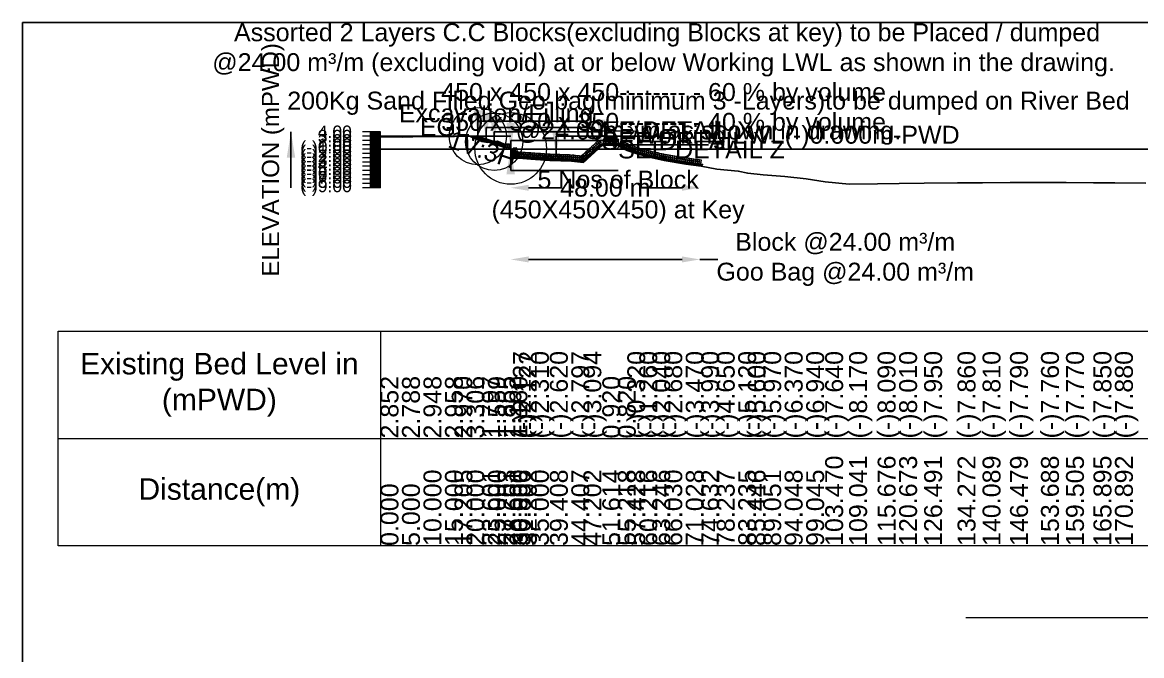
# Model space of a CAD drawing. Header units: inches. Extents: x 89000 to 845000, y -7071 to 18.
# Drawn here: x 145000 to 148125, y -1767 to 1 of the extents above; entities that cross this region are included whole.
import ezdxf

# ---------------------------------------------------------------- set-up
doc = ezdxf.new("R2010")
doc.units = ezdxf.units.IN
doc.header["$LTSCALE"] = 7
doc.header["$MEASUREMENT"] = 0
for name, color, linetype, lineweight in [('Cross section Data Border', 7, 'Continuous', 9), ('Cross Section Labels', 7, 'Continuous', 9), ('Existing_Bed_Level for Xsection', 7, 'Continuous', 25), ('Long Section Labels', 7, 'Continuous', 9)]:
    doc.layers.add(name, color=color, linetype=linetype, lineweight=lineweight)
doc.styles.get("Standard").update_dxf_attribs({"font": 'arial.ttf'})
doc.dimstyles.new('Appron Lebeling Style', dxfattribs={"dimtxt": 50, "dimasz": 50, "dimexe": 0.18, "dimexo": 0.0625, "dimgap": 0.09, "dimtad": 0, "dimtih": 1, "dimtoh": 1, "dimdec": 4, "dimzin": 0, "dimdsep": 46, "dimtxsty": 'Standard', "dimcen": 0.09, "dimse1": 1, "dimse2": 1, "dimadec": 0, "dimazin": 0, "dimtfac": 1, "dimtdec": 4, "dimtofl": 0, "dimtmove": 0, "dimatfit": 3, "dimfxl": 1, "dimtolj": 1, "dimtzin": 0, "dimarcsym": 0})
doc.dimstyles.get("Standard").update_dxf_attribs({"dimtxt": 0.18, "dimasz": 0.18, "dimexe": 0.18, "dimexo": 0.0625, "dimgap": 0.09, "dimtad": 0, "dimtih": 1, "dimtoh": 1, "dimdec": 4, "dimzin": 0, "dimdsep": 46, "dimtxsty": 'Standard', "dimcen": 0.09, "dimadec": 0, "dimazin": 0, "dimtfac": 1, "dimtdec": 4, "dimtofl": 0, "dimtmove": 0, "dimatfit": 3, "dimfxl": 1, "dimtolj": 1, "dimtzin": 0, "dimarcsym": 0})

# ---------------------------------------------------------------- blocks, each defined once
blk = doc.blocks.new('*D1')
at = {"layer": 'Cross Section Labels', "color": 0, "lineweight": -2, "transparency": 16777216}
for p, q in [((146413.4, -461.3), (146504.1, -461.3)), ((146841.9, -461.3), (146751.3, -461.3))]:
    blk.add_line(p, q, dxfattribs=at)
at = {"layer": 'Cross Section Labels', "color": 0, "transparency": 16777216}
for points in [[(146413.4, -452.9), (146413.4, -469.6), (146363.4, -461.3)], [(146841.9, -452.9), (146841.9, -469.6), (146891.9, -461.3)]]:
    blk.add_solid(points, dxfattribs=at)
at = {"layer": 'Defpoints', "color": 0, "transparency": 16777216}
for p in [(146363.4, -353.3), (146891.9, -400.6), (146891.9, -461.3)]:
    blk.add_point(p, dxfattribs=at)
at = {"layer": 'Cross Section Labels', "color": 0, "transparency": 16777216, "insert": (146627.7, -461.3), "char_height": 50, "attachment_point": 5}
blk.add_mtext('\\A1;48.00 m', dxfattribs=at)
blk = doc.blocks.new('*D2')
at = {"layer": 'Cross Section Labels', "color": 0, "lineweight": -2, "transparency": 16777216}
for p, q in [((146413.4, -661.3), (146841.9, -661.3)), ((146891.9, -661.3), (146941.9, -661.3))]:
    blk.add_line(p, q, dxfattribs=at)
at = {"layer": 'Cross Section Labels', "color": 0, "transparency": 16777216}
for points in [[(146413.4, -652.9), (146413.4, -669.6), (146363.4, -661.3)], [(146841.9, -652.9), (146841.9, -669.6), (146891.9, -661.3)]]:
    blk.add_solid(points, dxfattribs=at)
at = {"layer": 'Defpoints', "color": 0, "transparency": 16777216}
for p in [(146363.4, -353.3), (146891.9, -400.6), (146891.9, -661.3)]:
    blk.add_point(p, dxfattribs=at)
at = {"layer": 'Cross Section Labels', "color": 0, "transparency": 16777216, "insert": (147297.5, -661.3), "char_height": 50, "attachment_point": 5}
blk.add_mtext('\\A1;Block @24.00 m³/m ^JGoo Bag @24.00 m³/m ', dxfattribs=at)

msp = doc.modelspace()

# ---------------------------------------------------------------- linework, layer by layer
msp.add_lwpolyline([(145000, 0), (155000, 0), (155000, -7071), (145000, -7071)], close=True)
at = {"layer": 'Cross section Data Border'}
msp.add_lwpolyline([(145100, -861.28), (153689.46638, -861.28), (153689.46638, -1461.28), (145100, -1461.28)], close=True, dxfattribs=at)
for points in [[(146000, -861.28), (146000, -1461.28)], [(145100, -1161.28), (153689.46638, -1161.28)]]:
    msp.add_lwpolyline(points, dxfattribs=at)
at = {"layer": 'Cross Section Labels'}
msp.add_lwpolyline([(146659.01264, -353.28), (146709.01264, -303.28), (146609.01264, -303.28)], close=True, dxfattribs=at)
msp.add_lwpolyline([(147634.73319, -1661.28), (149794.73319, -1661.28), (151954.73319, -1661.28)], dxfattribs=at)
for centre, radius in [((146271.61264, -317.28), 80), ((146317.51264, -332.58), 80), ((146363.41264, -351.48), 100)]:
    msp.add_circle(centre, radius, dxfattribs=at)
at = {"layer": 'Existing_Bed_Level for Xsection'}
for points in [[(146000, -319.056), (146060, -319.824), (146120, -317.904), (146180, -317.784), (146206.45581, -317.64), (146240, -313.608), (146283.21017, -331.716), (146300, -334.572), (146326.43529, -331.02), (146343.20839, -338.856), (146360, -339.36), (146369.67012, -378.804), (146386.42981, -378.744), (146420, -381), (146472.89745, -384.72), (146532.88648, -386.844), (146566.42034, -390.408), (146619.36742, -342.24), (146662.61301, -343.44), (146689.13859, -357.12), (146722.59532, -368.4), (146758.94664, -377.76), (146792.36355, -385.44), (146852.33796, -394.92), (146895.58919, -401.16), (146938.84184, -409.08), (146998.8153, -414.72), (147025.35067, -420.48), (147068.60657, -424.92), (147128.57432, -429.72), (147188.54533, -436.56), (147241.63763, -444.96), (147308.49532, -451.32), (147388.11527, -450.36), (147448.07735, -449.4), (147517.89328, -448.68), (147611.26534, -447.6), (147681.07109, -447), (147757.74401, -446.76), (147844.25595, -446.4), (147914.06583, -446.52), (147990.73454, -447.48), (148050.70134, -447.84), (148137.21314, -448.32)], [(146363.41264, -317.28), (146000, -317.28)], [(146349.91264, -343.38), (146272.16686, -317.46474), (146271.61264, -317.28), (146271.02844, -317.28), (146260.22844, -317.28)], [(146260.22844, -320.88), (146271.02844, -320.88), (146349.91264, -347.17473)], [(146260.22844, -322.08), (146270.83371, -322.08), (146348.23371, -347.88)], [(146260.22844, -323.28), (146270.63897, -323.28), (146347.21264, -348.80456)], [(146000, -353.28), (153589.46638, -353.28)]]:
    msp.add_lwpolyline(points, dxfattribs=at)
at = {"layer": 'Long Section Labels'}
for points in [[(146000, -305.28), (145950, -305.28)], [(146000, -308.28), (145970, -308.28)], [(146000, -311.28), (145970, -311.28)], [(146000, -461.28), (146000, -449.28), (146000, -437.28), (146000, -425.28), (146000, -413.28), (146000, -401.28), (146000, -389.28), (146000, -377.28), (146000, -365.28), (146000, -353.28), (146000, -341.28), (146000, -329.28), (146000, -317.28), (146000, -305.28)], [(146000, -317.28), (145950, -317.28)], [(146000, -329.28), (145950, -329.28)], [(146000, -341.28), (145950, -341.28)], [(146000, -314.28), (145970, -314.28)], [(146000, -320.28), (145970, -320.28)], [(146000, -323.28), (145970, -323.28)], [(146000, -326.28), (145970, -326.28)], [(146000, -332.28), (145970, -332.28)], [(146000, -335.28), (145970, -335.28)], [(146000, -338.28), (145970, -338.28)], [(146000, -353.28), (145950, -353.28)], [(146000, -365.28), (145950, -365.28)], [(146000, -344.28), (145970, -344.28)], [(146000, -347.28), (145970, -347.28)], [(146000, -350.28), (145970, -350.28)], [(146000, -356.28), (145970, -356.28)], [(146000, -359.28), (145970, -359.28)], [(146000, -362.28), (145970, -362.28)], [(146000, -368.28), (145970, -368.28)], [(146000, -371.28), (145970, -371.28)], [(146000, -374.28), (145970, -374.28)], [(146000, -377.28), (145950, -377.28)], [(146000, -389.28), (145950, -389.28)], [(146000, -401.28), (145950, -401.28)], [(146000, -380.28), (145970, -380.28)], [(146000, -383.28), (145970, -383.28)], [(146000, -386.28), (145970, -386.28)], [(146000, -392.28), (145970, -392.28)], [(146000, -395.28), (145970, -395.28)], [(146000, -398.28), (145970, -398.28)], [(146000, -404.28), (145970, -404.28)], [(146000, -413.28), (145950, -413.28)], [(146000, -425.28), (145950, -425.28)], [(146000, -437.28), (145950, -437.28)], [(146000, -407.28), (145970, -407.28)], [(146000, -410.28), (145970, -410.28)], [(146000, -416.28), (145970, -416.28)], [(146000, -419.28), (145970, -419.28)], [(146000, -422.28), (145970, -422.28)], [(146000, -428.28), (145970, -428.28)], [(146000, -431.28), (145970, -431.28)], [(146000, -434.28), (145970, -434.28)], [(146000, -449.28), (145950, -449.28)], [(146000, -461.28), (145950, -461.28)], [(146000, -440.28), (145970, -440.28)], [(146000, -443.28), (145970, -443.28)], [(146000, -446.28), (145970, -446.28)], [(146000, -452.28), (145970, -452.28)], [(146000, -455.28), (145970, -455.28)], [(146000, -458.28), (145970, -458.28)]]:
    msp.add_lwpolyline(points, dxfattribs=at)
for points in [[(146260.22844, -317.28), (146256.62844, -317.28), (146256.62844, -322.68), (146260.22844, -322.68)], [(146260.22844, -322.68), (146256.62844, -322.68), (146256.62844, -328.08), (146260.22844, -328.08)], [(146265.62844, -317.28), (146260.22844, -317.28), (146260.22844, -320.88), (146265.62844, -320.88)], [(146271.02844, -317.28), (146265.62844, -317.28), (146265.62844, -320.88), (146271.02844, -320.88)], [(146277.28975, -319.17237), (146272.16686, -317.46474), (146271.02844, -320.88), (146276.15133, -322.58763)], [(146282.41264, -320.88), (146277.28975, -319.17237), (146276.15133, -322.58763), (146281.27422, -324.29526)], [(146287.53553, -322.58763), (146282.41264, -320.88), (146281.27422, -324.29526), (146286.39711, -326.00289)], [(146292.65842, -324.29526), (146287.53553, -322.58763), (146286.39711, -326.00289), (146291.52, -327.71052)], [(146297.78131, -326.00289), (146292.65842, -324.29526), (146291.52, -327.71052), (146296.64289, -329.41815)], [(146302.9042, -327.71052), (146297.78131, -326.00289), (146296.64289, -329.41815), (146301.76578, -331.12578)], [(146308.02709, -329.41815), (146302.9042, -327.71052), (146301.76578, -331.12578), (146306.88867, -332.83341)], [(146313.14998, -331.12578), (146308.02709, -329.41815), (146306.88867, -332.83341), (146312.01156, -334.54104)], [(146318.27287, -332.83341), (146313.14998, -331.12578), (146312.01156, -334.54104), (146317.13445, -336.24867)], [(146323.39576, -334.54104), (146318.27287, -332.83341), (146317.13445, -336.24867), (146322.25734, -337.9563)], [(146328.51865, -336.24867), (146323.39576, -334.54104), (146322.25734, -337.9563), (146327.38023, -339.66393)], [(146333.64154, -337.9563), (146328.51865, -336.24867), (146327.38023, -339.66393), (146332.50312, -341.37156)], [(146338.76443, -339.66393), (146333.64154, -337.9563), (146332.50312, -341.37156), (146337.62601, -343.07919)], [(146343.88732, -341.37156), (146338.76443, -339.66393), (146337.62601, -343.07919), (146342.7489, -344.78682)], [(146349.01021, -343.07919), (146343.88732, -341.37156), (146342.7489, -344.78682), (146347.87179, -346.49445)], [(146355.31264, -342.48), (146349.91264, -342.48), (146349.91264, -347.88), (146355.31264, -347.88)], [(146360.71264, -342.48), (146355.31264, -342.48), (146355.31264, -347.88), (146360.71264, -347.88)], [(146593.45217, -342.94201), (146589.45778, -346.57586), (146593.09163, -350.57025), (146597.08602, -346.9364)], [(146597.44656, -339.30816), (146593.45217, -342.94201), (146597.08602, -346.9364), (146601.08041, -343.30255)], [(146601.08041, -343.30255), (146597.08602, -346.9364), (146600.71987, -350.93079), (146604.71425, -347.29694)], [(146601.44094, -335.67432), (146597.44656, -339.30816), (146601.08041, -343.30255), (146605.07479, -339.6687)], [(146605.07479, -339.6687), (146601.08041, -343.30255), (146604.71425, -347.29694), (146608.70864, -343.66309)], [(146605.43533, -332.04047), (146601.44094, -335.67432), (146605.07479, -339.6687), (146609.06918, -336.03485)], [(146609.06918, -336.03485), (146605.07479, -339.6687), (146608.70864, -343.66309), (146612.70303, -340.02924)], [(146609.42972, -328.40662), (146605.43533, -332.04047), (146609.06918, -336.03485), (146613.06357, -332.40101)], [(146613.06357, -332.40101), (146609.06918, -336.03485), (146612.70303, -340.02924), (146616.69742, -336.39539)], [(146627.04217, -330.92853), (146621.64424, -330.77874), (146621.49446, -336.17667), (146626.89238, -336.32645)], [(146627.19195, -325.53061), (146621.79403, -325.38082), (146621.64424, -330.77874), (146627.04217, -330.92853)], [(146632.44009, -331.07831), (146627.04217, -330.92853), (146626.89238, -336.32645), (146632.2903, -336.47623)], [(146632.58987, -325.68039), (146627.19195, -325.53061), (146627.04217, -330.92853), (146632.44009, -331.07831)], [(146637.83801, -331.2281), (146632.44009, -331.07831), (146632.2903, -336.47623), (146637.68823, -336.62602)], [(146637.98779, -325.83017), (146632.58987, -325.68039), (146632.44009, -331.07831), (146637.83801, -331.2281)], [(146643.23593, -331.37788), (146637.83801, -331.2281), (146637.68823, -336.62602), (146643.08615, -336.7758)], [(146643.38572, -325.97996), (146637.98779, -325.83017), (146637.83801, -331.2281), (146643.23593, -331.37788)], [(146648.63385, -331.52767), (146643.23593, -331.37788), (146643.08615, -336.7758), (146648.48407, -336.92559)], [(146648.78364, -326.12974), (146643.38572, -325.97996), (146643.23593, -331.37788), (146648.63385, -331.52767)], [(146654.03178, -331.67745), (146648.63385, -331.52767), (146648.48407, -336.92559), (146653.88199, -337.07537)], [(146654.18156, -326.27953), (146648.78364, -326.12974), (146648.63385, -331.52767), (146654.03178, -331.67745)], [(146659.4297, -331.82723), (146654.03178, -331.67745), (146653.88199, -337.07537), (146659.27991, -337.22516)], [(146659.57948, -326.42931), (146654.18156, -326.27953), (146654.03178, -331.67745), (146659.4297, -331.82723)], [(146664.82762, -331.97702), (146659.4297, -331.82723), (146659.27991, -337.22516), (146664.67784, -337.37494)], [(146664.97741, -326.5791), (146659.57948, -326.42931), (146659.4297, -331.82723), (146664.82762, -331.97702)], [(146674.3776, -336.54554), (146669.57826, -334.07038), (146667.10311, -338.86972), (146671.90244, -341.34487)], [(146676.85275, -331.7462), (146672.05341, -329.27105), (146669.57826, -334.07038), (146674.3776, -336.54554)], [(146679.17693, -339.02069), (146674.3776, -336.54554), (146671.90244, -341.34487), (146676.70178, -343.82002)], [(146681.65208, -334.22136), (146676.85275, -331.7462), (146674.3776, -336.54554), (146679.17693, -339.02069)], [(146683.97627, -341.49584), (146679.17693, -339.02069), (146676.70178, -343.82002), (146681.50111, -346.29518)], [(146686.45142, -336.69651), (146681.65208, -334.22136), (146679.17693, -339.02069), (146683.97627, -341.49584)], [(146688.7756, -343.971), (146683.97627, -341.49584), (146681.50111, -346.29518), (146686.30045, -348.77033)], [(146691.25075, -339.17166), (146686.45142, -336.69651), (146683.97627, -341.49584), (146688.7756, -343.971)], [(146696.05009, -341.64682), (146691.25075, -339.17166), (146688.7756, -343.971), (146693.57493, -346.44615)], [(146698.76139, -342.50856), (146693.64439, -340.78335), (146691.91918, -345.90035), (146697.03618, -347.62556)], [(146703.87838, -344.23377), (146698.76139, -342.50856), (146697.03618, -347.62556), (146702.15318, -349.35076)], [(146352.61264, -347.88), (146347.21264, -347.88), (146347.21264, -353.28), (146352.61264, -353.28)], [(146358.01264, -347.88), (146352.61264, -347.88), (146352.61264, -353.28), (146358.01264, -353.28)], [(146363.41264, -347.88), (146358.01264, -347.88), (146358.01264, -353.28), (146363.41264, -353.28)], [(146376.43931, -353.88614), (146372.70577, -349.98476), (146368.8044, -353.7183), (146372.53794, -357.61967)], [(146374.03594, -366.28061), (146369.36747, -368.99454), (146372.0814, -373.66301), (146376.74987, -370.94908)], [(146377.7251, -359.13082), (146373.99157, -355.22945), (146370.09019, -358.96299), (146373.82373, -362.86436)], [(146375.72966, -361.8622), (146370.32969, -361.88153), (146370.34902, -367.2815), (146375.74899, -367.26216)], [(146379.01089, -364.37551), (146375.27736, -360.47414), (146371.37599, -364.20767), (146375.10952, -368.10904)], [(146380.29669, -369.6202), (146376.56315, -365.71882), (146372.66178, -369.45236), (146376.39531, -373.35373)], [(146381.58248, -374.86488), (146377.84894, -370.96351), (146373.94757, -374.69705), (146377.6811, -378.59842)], [(146381.13178, -354.49587), (146379.84599, -349.25119), (146374.6013, -350.53698), (146375.8871, -355.78166)], [(146379.43591, -366.26128), (146374.76744, -368.97521), (146377.48137, -373.64368), (146382.14984, -370.92975)], [(146381.12962, -361.84287), (146375.72966, -361.8622), (146375.74899, -367.26216), (146381.14895, -367.24283)], [(146382.41757, -359.74056), (146381.13178, -354.49587), (146375.8871, -355.78166), (146377.17289, -361.02635)], [(146383.70337, -364.98525), (146382.41757, -359.74056), (146377.17289, -361.02635), (146378.45868, -366.27104)], [(146384.98916, -370.22993), (146383.70337, -364.98525), (146378.45868, -366.27104), (146379.74447, -371.51572)], [(146386.27495, -375.47462), (146384.98916, -370.22993), (146379.74447, -371.51572), (146381.03026, -376.76041)], [(146384.83587, -366.24195), (146380.1674, -368.95588), (146382.88133, -373.62435), (146387.5498, -370.91042)], [(146386.52959, -361.82353), (146381.12962, -361.84287), (146381.14895, -367.24283), (146386.54892, -367.2235)], [(146391.11063, -366.52267), (146386.26215, -368.90013), (146388.63961, -373.7486), (146393.48808, -371.37115)], [(146393.11216, -362.23491), (146387.72431, -361.87283), (146387.36223, -367.26068), (146392.75008, -367.62275)], [(146396.49848, -366.88475), (146391.65, -369.2622), (146394.02745, -374.11068), (146398.87593, -371.73323)], [(146398.5, -362.59698), (146393.11216, -362.23491), (146392.75008, -367.62275), (146398.13793, -367.98483)], [(146401.88632, -367.24683), (146397.03785, -369.62428), (146399.4153, -374.47276), (146404.26378, -372.0953)], [(146403.88785, -362.95906), (146398.5, -362.59698), (146398.13793, -367.98483), (146403.52577, -368.34691)], [(146407.27417, -367.6089), (146402.4257, -369.98636), (146404.80315, -374.83483), (146409.65162, -372.45738)], [(146409.2757, -363.32114), (146403.88785, -362.95906), (146403.52577, -368.34691), (146408.91362, -368.70898)], [(146412.66202, -367.97098), (146407.81354, -370.34843), (146410.191, -375.19691), (146415.03947, -372.81946)], [(146414.66355, -363.68321), (146409.2757, -363.32114), (146408.91362, -368.70898), (146414.30147, -369.07106)], [(146418.04987, -368.33306), (146413.20139, -370.71051), (146415.57884, -375.55899), (146420.42732, -373.18153)], [(146420.05139, -364.04529), (146414.66355, -363.68321), (146414.30147, -369.07106), (146419.68932, -369.43314)], [(146423.47593, -368.70588), (146418.62009, -371.06825), (146420.98247, -375.92409), (146425.83831, -373.56172)], [(146425.49078, -364.42435), (146420.10408, -364.04553), (146419.72526, -369.43223), (146425.11196, -369.81105)], [(146428.86263, -369.0847), (146424.00679, -371.44707), (146426.36917, -376.30291), (146431.22501, -373.94054)], [(146430.87747, -364.80317), (146425.49078, -364.42435), (146425.11196, -369.81105), (146430.49866, -370.18986)], [(146434.24933, -369.46351), (146429.39349, -371.82589), (146431.75586, -376.68173), (146436.6117, -374.31935)], [(146436.26417, -365.18199), (146430.87747, -364.80317), (146430.49866, -370.18986), (146435.88535, -370.56868)], [(146439.63602, -369.84233), (146434.78018, -372.20471), (146437.14256, -377.06055), (146441.9984, -374.69817)], [(146441.65087, -365.5608), (146436.26417, -365.18199), (146435.88535, -370.56868), (146441.27205, -370.9475)], [(146445.02272, -370.22115), (146440.16688, -372.58352), (146442.52925, -377.43936), (146447.38509, -375.07699)], [(146447.03756, -365.93962), (146441.65087, -365.5608), (146441.27205, -370.9475), (146446.65874, -371.32632)], [(146450.40942, -370.59997), (146445.55358, -372.96234), (146447.91595, -377.81818), (146452.77179, -375.45581)], [(146452.42426, -366.31844), (146447.03756, -365.93962), (146446.65874, -371.32632), (146452.04544, -371.70514)], [(146455.79611, -370.97879), (146450.94027, -373.34116), (146453.30265, -378.197), (146458.15849, -375.83463)], [(146457.81096, -366.69726), (146452.42426, -366.31844), (146452.04544, -371.70514), (146457.43214, -372.08395)], [(146461.18281, -371.3576), (146456.32697, -373.71998), (146458.68934, -378.57582), (146463.54518, -376.21344)], [(146463.19765, -367.07608), (146457.81096, -366.69726), (146457.43214, -372.08395), (146462.81883, -372.46277)], [(146466.56951, -371.73642), (146461.71366, -374.0988), (146464.07604, -378.95464), (146468.93188, -376.59226)], [(146468.58435, -367.45489), (146463.19765, -367.07608), (146462.81883, -372.46277), (146468.20553, -372.84159)], [(146471.9562, -372.11524), (146467.10036, -374.47761), (146469.46274, -379.33346), (146474.31858, -376.97108)], [(146473.97104, -367.83371), (146468.58435, -367.45489), (146468.20553, -372.84159), (146473.59223, -373.22041)], [(146476.91461, -372.34672), (146472.14395, -374.8767), (146474.67393, -379.64736), (146479.44459, -377.11738)], [(146478.77919, -367.99765), (146473.38257, -367.80657), (146473.1915, -373.20319), (146478.58812, -373.39427)], [(146482.31123, -372.5378), (146477.54057, -375.06777), (146480.07055, -379.83843), (146484.84121, -377.30846)], [(146484.17581, -368.18872), (146478.77919, -367.99765), (146478.58812, -373.39427), (146483.98474, -373.58534)], [(146487.70785, -372.72887), (146482.93719, -375.25885), (146485.46717, -380.02951), (146490.23783, -377.49953)], [(146489.57243, -368.3798), (146484.17581, -368.18872), (146483.98474, -373.58534), (146489.38135, -373.77642)], [(146493.10447, -372.91995), (146488.33381, -375.44992), (146490.86378, -380.22058), (146495.63445, -377.69061)], [(146494.96905, -368.57088), (146489.57243, -368.3798), (146489.38135, -373.77642), (146494.77797, -373.96749)], [(146498.50109, -373.11102), (146493.73042, -375.641), (146496.2604, -380.41166), (146501.03106, -377.88168)], [(146500.36567, -368.76195), (146494.96905, -368.57088), (146494.77797, -373.96749), (146500.17459, -374.15857)], [(146503.89771, -373.3021), (146499.12704, -375.83207), (146501.65702, -380.60274), (146506.42768, -378.07276)], [(146505.76228, -368.95303), (146500.36567, -368.76195), (146500.17459, -374.15857), (146505.57121, -374.34964)], [(146509.29432, -373.49317), (146504.52366, -376.02315), (146507.05364, -380.79381), (146511.8243, -378.26383)], [(146511.1589, -369.1441), (146505.76228, -368.95303), (146505.57121, -374.34964), (146510.96783, -374.54072)], [(146514.69094, -373.68425), (146509.92028, -376.21422), (146512.45026, -380.98489), (146517.22092, -378.45491)], [(146516.55552, -369.33518), (146511.1589, -369.1441), (146510.96783, -374.54072), (146516.36445, -374.73179)], [(146521.76106, -374.92287), (146516.36445, -374.73179), (146516.17337, -380.12841), (146521.56999, -380.31949)], [(146521.95214, -369.52625), (146516.55552, -369.33518), (146516.36445, -374.73179), (146521.76106, -374.92287)], [(146527.15768, -375.11394), (146521.76106, -374.92287), (146521.56999, -380.31949), (146526.96661, -380.51056)], [(146527.34876, -369.71733), (146521.95214, -369.52625), (146521.76106, -374.92287), (146527.15768, -375.11394)], [(146532.74538, -369.9084), (146527.34876, -369.71733), (146527.15768, -375.11394), (146532.5543, -375.30502)], [(146539.30831, -370.51122), (146533.93855, -369.94052), (146533.36785, -375.31028), (146538.73761, -375.88098)], [(146544.67807, -371.08193), (146539.30831, -370.51122), (146538.73761, -375.88098), (146544.10737, -376.45168)], [(146550.04783, -371.65263), (146544.67807, -371.08193), (146544.10737, -376.45168), (146549.47713, -377.02238)], [(146555.41759, -372.22333), (146550.04783, -371.65263), (146549.47713, -377.02238), (146554.84688, -377.59309)], [(146560.78734, -372.79403), (146555.41759, -372.22333), (146554.84688, -377.59309), (146560.21664, -378.16379)], [(146561.49706, -372.01281), (146557.50267, -375.64666), (146561.13652, -379.64105), (146565.13091, -376.0072)], [(146566.1571, -373.36473), (146560.78734, -372.79403), (146560.21664, -378.16379), (146565.5864, -378.73449)], [(146565.49145, -368.37896), (146561.49706, -372.01281), (146565.13091, -376.0072), (146569.1253, -372.37335)], [(146569.1253, -372.37335), (146565.13091, -376.0072), (146568.76476, -380.00158), (146572.75915, -376.36774)], [(146569.48584, -364.74511), (146565.49145, -368.37896), (146569.1253, -372.37335), (146573.11969, -368.7395)], [(146573.11969, -368.7395), (146569.1253, -372.37335), (146572.75915, -376.36774), (146576.75353, -372.73389)], [(146573.48022, -361.11126), (146569.48584, -364.74511), (146573.11969, -368.7395), (146577.11407, -365.10565)], [(146577.11407, -365.10565), (146573.11969, -368.7395), (146576.75353, -372.73389), (146580.74792, -369.10004)], [(146577.47461, -357.47741), (146573.48022, -361.11126), (146577.11407, -365.10565), (146581.10846, -361.4718)], [(146581.10846, -361.4718), (146577.11407, -365.10565), (146580.74792, -369.10004), (146584.74231, -365.46619)], [(146581.469, -353.84356), (146577.47461, -357.47741), (146581.10846, -361.4718), (146585.10285, -357.83795)], [(146585.10285, -357.83795), (146581.10846, -361.4718), (146584.74231, -365.46619), (146588.7367, -361.83234)], [(146585.46339, -350.20971), (146581.469, -353.84356), (146585.10285, -357.83795), (146589.09724, -354.2041)], [(146589.09724, -354.2041), (146585.10285, -357.83795), (146588.7367, -361.83234), (146592.73109, -358.19849)], [(146589.45778, -346.57586), (146585.46339, -350.20971), (146589.09724, -354.2041), (146593.09163, -350.57025)], [(146593.09163, -350.57025), (146589.09724, -354.2041), (146592.73109, -358.19849), (146596.72548, -354.56464)], [(146597.08602, -346.9364), (146593.09163, -350.57025), (146596.72548, -354.56464), (146600.71987, -350.93079)], [(146693.57493, -346.44615), (146688.7756, -343.971), (146686.30045, -348.77033), (146691.09978, -351.24549)], [(146697.03618, -347.62556), (146691.91918, -345.90035), (146690.19398, -351.01735), (146695.31097, -352.74256)], [(146702.15318, -349.35076), (146697.03618, -347.62556), (146695.31097, -352.74256), (146700.42797, -354.46776)], [(146707.27018, -351.07597), (146702.15318, -349.35076), (146700.42797, -354.46776), (146705.54497, -356.19297)], [(146708.99538, -345.95897), (146703.87838, -344.23377), (146702.15318, -349.35076), (146707.27018, -351.07597)], [(146712.38717, -352.80117), (146707.27018, -351.07597), (146705.54497, -356.19297), (146710.66197, -357.91817)], [(146714.11238, -347.68418), (146708.99538, -345.95897), (146707.27018, -351.07597), (146712.38717, -352.80117)], [(146717.50417, -354.52638), (146712.38717, -352.80117), (146710.66197, -357.91817), (146715.77897, -359.64338)], [(146719.22938, -349.40938), (146714.11238, -347.68418), (146712.38717, -352.80117), (146717.50417, -354.52638)], [(146722.62117, -356.25159), (146717.50417, -354.52638), (146715.77897, -359.64338), (146720.89596, -361.36858)], [(146724.34637, -351.13459), (146719.22938, -349.40938), (146717.50417, -354.52638), (146722.62117, -356.25159)], [(146727.73817, -357.97679), (146722.62117, -356.25159), (146720.89596, -361.36858), (146726.01296, -363.09379)], [(146729.46337, -352.85979), (146724.34637, -351.13459), (146722.62117, -356.25159), (146727.73817, -357.97679)], [(146732.19184, -358.97522), (146726.96242, -357.62871), (146725.61591, -362.85814), (146730.84533, -364.20465)], [(146733.53835, -353.7458), (146728.30893, -352.39929), (146726.96242, -357.62871), (146732.19184, -358.97522)], [(146737.42127, -360.32173), (146732.19184, -358.97522), (146730.84533, -364.20465), (146736.07476, -365.55116)], [(146738.76778, -355.09231), (146733.53835, -353.7458), (146732.19184, -358.97522), (146737.42127, -360.32173)], [(146742.6507, -361.66825), (146737.42127, -360.32173), (146736.07476, -365.55116), (146741.30419, -366.89767)], [(146743.99721, -356.43882), (146738.76778, -355.09231), (146737.42127, -360.32173), (146742.6507, -361.66825)], [(146747.88012, -363.01476), (146742.6507, -361.66825), (146741.30419, -366.89767), (146746.53361, -368.24418)], [(146749.22664, -357.78533), (146743.99721, -356.43882), (146742.6507, -361.66825), (146747.88012, -363.01476)], [(146753.10955, -364.36127), (146747.88012, -363.01476), (146746.53361, -368.24418), (146751.76304, -369.59069)], [(146754.45606, -359.13184), (146749.22664, -357.78533), (146747.88012, -363.01476), (146753.10955, -364.36127)], [(146758.33898, -365.70778), (146753.10955, -364.36127), (146751.76304, -369.59069), (146756.99247, -370.9372)], [(146759.68549, -360.47835), (146754.45606, -359.13184), (146753.10955, -364.36127), (146758.33898, -365.70778)], [(146763.56841, -367.05429), (146758.33898, -365.70778), (146756.99247, -370.9372), (146762.2219, -372.28372)], [(146764.91492, -361.82486), (146759.68549, -360.47835), (146758.33898, -365.70778), (146763.56841, -367.05429)], [(146768.55012, -368.14678), (146763.28731, -366.93727), (146762.0778, -372.20007), (146767.3406, -373.40959)], [(146769.75963, -362.88398), (146764.49683, -361.67447), (146763.28731, -366.93727), (146768.55012, -368.14678)], [(146773.81292, -369.3563), (146768.55012, -368.14678), (146767.3406, -373.40959), (146772.6034, -374.6191)], [(146775.02243, -364.0935), (146769.75963, -362.88398), (146768.55012, -368.14678), (146773.81292, -369.3563)], [(146779.07572, -370.56582), (146773.81292, -369.3563), (146772.6034, -374.6191), (146777.8662, -375.82862)], [(146780.28523, -365.30302), (146775.02243, -364.0935), (146773.81292, -369.3563), (146779.07572, -370.56582)], [(146784.33852, -371.77533), (146779.07572, -370.56582), (146777.8662, -375.82862), (146783.129, -377.03813)], [(146785.54803, -366.51253), (146780.28523, -365.30302), (146779.07572, -370.56582), (146784.33852, -371.77533)], [(146789.60132, -372.98485), (146784.33852, -371.77533), (146783.129, -377.03813), (146788.3918, -378.24765)], [(146790.81083, -367.72205), (146785.54803, -366.51253), (146784.33852, -371.77533), (146789.60132, -372.98485)], [(146794.86412, -374.19437), (146789.60132, -372.98485), (146788.3918, -378.24765), (146793.6546, -379.45717)], [(146796.07363, -368.93157), (146790.81083, -367.72205), (146789.60132, -372.98485), (146794.86412, -374.19437)], [(146799.41513, -374.8916), (146794.08135, -374.0485), (146793.23825, -379.38228), (146798.57203, -380.22537)], [(146800.25822, -369.55782), (146794.92444, -368.71472), (146794.08135, -374.0485), (146799.41513, -374.8916)], [(146804.7489, -375.73469), (146799.41513, -374.8916), (146798.57203, -380.22537), (146803.90581, -381.06847)], [(146805.592, -370.40091), (146800.25822, -369.55782), (146799.41513, -374.8916), (146804.7489, -375.73469)], [(146810.92578, -371.24401), (146805.592, -370.40091), (146804.7489, -375.73469), (146810.08268, -376.57779)], [(146816.25956, -372.08711), (146810.92578, -371.24401), (146810.08268, -376.57779), (146815.41646, -377.42089)], [(146821.59333, -372.9302), (146816.25956, -372.08711), (146815.41646, -377.42089), (146820.75024, -378.26398)], [(146826.92711, -373.7733), (146821.59333, -372.9302), (146820.75024, -378.26398), (146826.08402, -379.10708)], [(146832.26089, -374.6164), (146826.92711, -373.7733), (146826.08402, -379.10708), (146831.41779, -379.95018)], [(146837.59467, -375.45949), (146832.26089, -374.6164), (146831.41779, -379.95018), (146836.75157, -380.79327)], [(146532.5543, -375.30502), (146527.15768, -375.11394), (146526.96661, -380.51056), (146532.36323, -380.70164)], [(146538.73761, -375.88098), (146533.36785, -375.31028), (146532.79715, -380.68004), (146538.16691, -381.25074)], [(146544.10737, -376.45168), (146538.73761, -375.88098), (146538.16691, -381.25074), (146543.53667, -381.82144)], [(146549.47713, -377.02238), (146544.10737, -376.45168), (146543.53667, -381.82144), (146548.90643, -382.39214)], [(146554.84688, -377.59309), (146549.47713, -377.02238), (146548.90643, -382.39214), (146554.27618, -382.96284)], [(146557.50267, -375.64666), (146553.50828, -379.28051), (146557.14213, -383.27489), (146561.13652, -379.64105)], [(146560.21664, -378.16379), (146554.84688, -377.59309), (146554.27618, -382.96284), (146559.64594, -383.53355)], [(146561.13652, -379.64105), (146557.14213, -383.27489), (146560.77598, -387.26928), (146564.77037, -383.63543)], [(146565.5864, -378.73449), (146560.21664, -378.16379), (146559.64594, -383.53355), (146565.0157, -384.10425)], [(146565.13091, -376.0072), (146561.13652, -379.64105), (146564.77037, -383.63543), (146568.76476, -380.00158)], [(146810.08268, -376.57779), (146804.7489, -375.73469), (146803.90581, -381.06847), (146809.23958, -381.91157)], [(146815.41646, -377.42089), (146810.08268, -376.57779), (146809.23958, -381.91157), (146814.57336, -382.75466)], [(146820.75024, -378.26398), (146815.41646, -377.42089), (146814.57336, -382.75466), (146819.90714, -383.59776)], [(146826.08402, -379.10708), (146820.75024, -378.26398), (146819.90714, -383.59776), (146825.24092, -384.44086)], [(146831.41779, -379.95018), (146826.08402, -379.10708), (146825.24092, -384.44086), (146830.5747, -385.28395)], [(146836.75157, -380.79327), (146831.41779, -379.95018), (146830.5747, -385.28395), (146835.90847, -386.12705)], [(146842.08535, -381.63637), (146836.75157, -380.79327), (146835.90847, -386.12705), (146841.24225, -386.97015)], [(146842.92845, -376.30259), (146837.59467, -375.45949), (146836.75157, -380.79327), (146842.08535, -381.63637)], [(146847.41913, -382.47947), (146842.08535, -381.63637), (146841.24225, -386.97015), (146846.57603, -387.81324)], [(146848.26222, -377.14569), (146842.92845, -376.30259), (146842.08535, -381.63637), (146847.41913, -382.47947)], [(146852.75291, -383.32256), (146847.41913, -382.47947), (146846.57603, -387.81324), (146851.90981, -388.65634)], [(146853.596, -377.98878), (146848.26222, -377.14569), (146847.41913, -382.47947), (146852.75291, -383.32256)], [(146857.94114, -384.08911), (146852.59647, -383.31802), (146851.82538, -388.66268), (146857.17004, -389.43378)], [(146858.71223, -378.74445), (146853.36757, -377.97336), (146852.59647, -383.31802), (146857.94114, -384.08911)], [(146863.2858, -384.86021), (146857.94114, -384.08911), (146857.17004, -389.43378), (146862.51471, -390.20487)], [(146864.05689, -379.51554), (146858.71223, -378.74445), (146857.94114, -384.08911), (146863.2858, -384.86021)], [(146868.63046, -385.6313), (146863.2858, -384.86021), (146862.51471, -390.20487), (146867.85937, -390.97596)], [(146869.40155, -380.28664), (146864.05689, -379.51554), (146863.2858, -384.86021), (146868.63046, -385.6313)], [(146873.97512, -386.40239), (146868.63046, -385.6313), (146867.85937, -390.97596), (146873.20403, -391.74705)], [(146874.74622, -381.05773), (146869.40155, -380.28664), (146868.63046, -385.6313), (146873.97512, -386.40239)], [(146879.31979, -387.17348), (146873.97512, -386.40239), (146873.20403, -391.74705), (146878.54869, -392.51814)], [(146880.09088, -381.82882), (146874.74622, -381.05773), (146873.97512, -386.40239), (146879.31979, -387.17348)], [(146884.66445, -387.94457), (146879.31979, -387.17348), (146878.54869, -392.51814), (146883.89336, -393.28924)], [(146885.43554, -382.59991), (146880.09088, -381.82882), (146879.31979, -387.17348), (146884.66445, -387.94457)], [(146890.00911, -388.71567), (146884.66445, -387.94457), (146883.89336, -393.28924), (146889.23802, -394.06033)], [(146890.7802, -383.371), (146885.43554, -382.59991), (146884.66445, -387.94457), (146890.00911, -388.71567)], [(146895.35377, -389.48676), (146890.00911, -388.71567), (146889.23802, -394.06033), (146894.58268, -394.83142)], [(146896.12487, -384.1421), (146890.7802, -383.371), (146890.00911, -388.71567), (146895.35377, -389.48676)]]:
    msp.add_lwpolyline(points, close=True, dxfattribs=at)
for centre, major_axis in [((146607.43157, -346.20383), (2.95407, 2.68743)), ((146613.33972, -340.82896), (2.95407, 2.68743)), ((146614.71251, -342.33795), (2.95407, 2.68743)), ((146616.08529, -343.84694), (2.95407, 2.68743)), ((146623.87203, -341.3446), (3.99206, -0.11077)), ((146623.92861, -339.30539), (3.99206, -0.11077)), ((146623.9852, -337.26617), (3.99206, -0.11077)), ((146631.85615, -341.56615), (3.99206, -0.11077)), ((146631.91274, -339.52694), (3.99206, -0.11077)), ((146631.96932, -337.48772), (3.99206, -0.11077)), ((146639.84028, -341.7877), (3.99206, -0.11077)), ((146639.89687, -339.74848), (3.99206, -0.11077)), ((146639.95345, -337.70927), (3.99206, -0.11077)), ((146647.82441, -342.00925), (3.99206, -0.11077)), ((146647.88099, -339.97003), (3.99206, -0.11077)), ((146647.93758, -337.93082), (3.99206, -0.11077)), ((146655.80853, -342.23079), (3.99206, -0.11077)), ((146655.86512, -340.19158), (3.99206, -0.11077)), ((146655.9217, -338.15236), (3.99206, -0.11077)), ((146664.10422, -343.0614), (3.54937, -1.83051)), ((146665.03928, -341.24832), (3.54937, -1.83051)), ((146665.97434, -339.43524), (3.54937, -1.83051)), ((146672.13803, -344.90935), (3.54937, -1.83051)), ((146673.07309, -343.09626), (3.54937, -1.83051)), ((146365.35422, -356.91587), (0.95091, -3.87874)), ((146367.25604, -364.67334), (0.95091, -3.87874)), ((146367.33554, -356.43012), (0.95091, -3.87874)), ((146371.3272, -373.69803), (3.99357, 0.0143)), ((146371.3345, -375.73802), (3.99357, 0.0143)), ((146369.15787, -372.43081), (0.95091, -3.87874)), ((146369.23737, -364.1876), (0.95091, -3.87874)), ((146369.31687, -355.94438), (0.95091, -3.87874)), ((146371.1392, -371.94507), (0.95091, -3.87874)), ((146371.2187, -363.70185), (0.95091, -3.87874)), ((146373.12053, -371.45933), (0.95091, -3.87874)), ((146379.31435, -373.66944), (3.99357, 0.0143)), ((146379.32165, -375.70943), (3.99357, 0.0143)), ((146387.52294, -375.75056), (3.98461, -0.26778)), ((146387.65972, -373.71515), (3.98461, -0.26778)), ((146395.62895, -374.2507), (3.98461, -0.26778)), ((146403.59817, -374.78625), (3.98461, -0.26778)), ((146411.5674, -375.3218), (3.98461, -0.26778)), ((146419.53662, -375.85736), (3.98461, -0.26778)), ((146577.89085, -373.07816), (2.95407, 2.68743)), ((146579.26364, -374.58715), (2.95407, 2.68743)), ((146580.63643, -376.09614), (2.95407, 2.68743)), ((146583.799, -367.70329), (2.95407, 2.68743)), ((146585.17178, -369.21229), (2.95407, 2.68743)), ((146586.54457, -370.72128), (2.95407, 2.68743)), ((146589.70714, -362.32843), (2.95407, 2.68743)), ((146591.07993, -363.83742), (2.95407, 2.68743)), ((146592.45271, -365.34641), (2.95407, 2.68743)), ((146595.61528, -356.95356), (2.95407, 2.68743)), ((146596.98807, -358.46255), (2.95407, 2.68743)), ((146598.36086, -359.97154), (2.95407, 2.68743)), ((146601.52343, -351.57869), (2.95407, 2.68743)), ((146602.89622, -353.08768), (2.95407, 2.68743)), ((146604.269, -354.59668), (2.95407, 2.68743)), ((146608.80436, -347.71282), (2.95407, 2.68743)), ((146610.17715, -349.22181), (2.95407, 2.68743)), ((146671.20297, -346.72243), (3.54937, -1.83051)), ((146678.30172, -350.38346), (3.54937, -1.83051)), ((146679.23678, -348.57037), (3.54937, -1.83051)), ((146680.17183, -346.75729), (3.54937, -1.83051)), ((146685.40047, -354.04448), (3.54937, -1.83051)), ((146686.33553, -352.2314), (3.54937, -1.83051)), ((146687.27058, -350.41832), (3.54937, -1.83051)), ((146692.54905, -357.19343), (3.7843, -1.27589)), ((146693.2008, -355.26034), (3.7843, -1.27589)), ((146693.85254, -353.32725), (3.7843, -1.27589)), ((146700.11766, -359.7452), (3.7843, -1.27589)), ((146700.7694, -357.81211), (3.7843, -1.27589)), ((146701.42115, -355.87902), (3.7843, -1.27589)), ((146707.68627, -362.29697), (3.7843, -1.27589)), ((146708.33801, -360.36388), (3.7843, -1.27589)), ((146708.98976, -358.4308), (3.7843, -1.27589)), ((146715.25488, -364.84874), (3.7843, -1.27589)), ((146715.90662, -362.91565), (3.7843, -1.27589)), ((146716.55836, -360.98257), (3.7843, -1.27589)), ((146722.82348, -367.40051), (3.7843, -1.27589)), ((146723.47523, -365.46742), (3.7843, -1.27589)), ((146724.12697, -363.53434), (3.7843, -1.27589)), ((146730.48471, -369.37815), (3.86745, -0.99582)), ((146730.99339, -367.40259), (3.86745, -0.99582)), ((146731.50207, -365.42702), (3.86745, -0.99582)), ((146738.21961, -371.36979), (3.86745, -0.99582)), ((146738.7283, -369.39422), (3.86745, -0.99582)), ((146739.23698, -367.41866), (3.86745, -0.99582)), ((146745.95452, -373.36142), (3.86745, -0.99582)), ((146746.4632, -371.38586), (3.86745, -0.99582)), ((146746.97188, -369.4103), (3.86745, -0.99582)), ((146753.68942, -375.35306), (3.86745, -0.99582)), ((146754.1981, -373.3775), (3.86745, -0.99582)), ((146754.70679, -371.40194), (3.86745, -0.99582)), ((146761.86957, -375.29199), (3.89213, -0.8945)), ((146762.32649, -373.30382), (3.89213, -0.8945)), ((146770.11076, -375.09283), (3.89213, -0.8945)), ((146371.34181, -377.77801), (3.99357, 0.0143)), ((146379.32896, -377.74941), (3.99357, 0.0143)), ((146387.38615, -377.78597), (3.98461, -0.26778)), ((146395.35538, -378.32152), (3.98461, -0.26778)), ((146395.49216, -376.28611), (3.98461, -0.26778)), ((146403.3246, -378.85707), (3.98461, -0.26778)), ((146403.46139, -376.82166), (3.98461, -0.26778)), ((146411.29383, -379.39262), (3.98461, -0.26778)), ((146411.43061, -377.35721), (3.98461, -0.26778)), ((146419.26305, -379.92817), (3.98461, -0.26778)), ((146419.39984, -377.89277), (3.98461, -0.26778)), ((146427.23391, -380.4862), (3.98376, -0.28016)), ((146427.37702, -378.45123), (3.98376, -0.28016)), ((146427.52013, -376.41626), (3.98376, -0.28016)), ((146435.20143, -381.04652), (3.98376, -0.28016)), ((146435.34454, -379.01154), (3.98376, -0.28016)), ((146435.48765, -376.97657), (3.98376, -0.28016)), ((146443.16895, -381.60683), (3.98376, -0.28016)), ((146443.31206, -379.57186), (3.98376, -0.28016)), ((146443.45517, -377.53688), (3.98376, -0.28016)), ((146451.13648, -382.16715), (3.98376, -0.28016)), ((146451.27958, -380.13217), (3.98376, -0.28016)), ((146451.42269, -378.0972), (3.98376, -0.28016)), ((146459.104, -382.72746), (3.98376, -0.28016)), ((146459.24711, -380.69249), (3.98376, -0.28016)), ((146459.39022, -378.65751), (3.98376, -0.28016)), ((146467.07152, -383.28777), (3.98376, -0.28016)), ((146467.21463, -381.2528), (3.98376, -0.28016)), ((146467.35774, -379.21783), (3.98376, -0.28016)), ((146475.00739, -383.77407), (3.9911, -0.14131)), ((146475.07958, -381.73534), (3.9911, -0.14131)), ((146475.15176, -379.69662), (3.9911, -0.14131)), ((146482.98959, -384.05669), (3.9911, -0.14131)), ((146483.06178, -382.01797), (3.9911, -0.14131)), ((146483.13396, -379.97924), (3.9911, -0.14131)), ((146490.97179, -384.33931), (3.9911, -0.14131)), ((146491.04397, -382.30059), (3.9911, -0.14131)), ((146491.11616, -380.26186), (3.9911, -0.14131)), ((146498.95399, -384.62193), (3.9911, -0.14131)), ((146499.02617, -382.58321), (3.9911, -0.14131)), ((146499.09836, -380.54449), (3.9911, -0.14131)), ((146506.93619, -384.90455), (3.9911, -0.14131)), ((146507.00837, -382.86583), (3.9911, -0.14131)), ((146507.08055, -380.82711), (3.9911, -0.14131)), ((146514.91838, -385.18717), (3.9911, -0.14131)), ((146514.99057, -383.14845), (3.9911, -0.14131)), ((146515.06275, -381.10973), (3.9911, -0.14131)), ((146522.90058, -385.4698), (3.9911, -0.14131)), ((146522.97277, -383.43107), (3.9911, -0.14131)), ((146523.04495, -381.39235), (3.9911, -0.14131)), ((146530.88278, -385.75242), (3.9911, -0.14131)), ((146530.95497, -383.71369), (3.9911, -0.14131)), ((146531.02715, -381.67497), (3.9911, -0.14131)), ((146538.90711, -386.45813), (3.97123, -0.42207)), ((146539.12271, -384.42956), (3.97123, -0.42207)), ((146539.33831, -382.40098), (3.97123, -0.42207)), ((146546.84958, -387.30226), (3.97123, -0.42207)), ((146547.06518, -385.27369), (3.97123, -0.42207)), ((146547.28077, -383.24511), (3.97123, -0.42207)), ((146554.79205, -388.14639), (3.97123, -0.42207)), ((146555.00764, -386.11782), (3.97123, -0.42207)), ((146555.22324, -384.08924), (3.97123, -0.42207)), ((146562.73452, -388.99052), (3.97123, -0.42207)), ((146562.95011, -386.96195), (3.97123, -0.42207)), ((146563.16571, -384.93337), (3.97123, -0.42207)), ((146566.07456, -383.82789), (2.95407, 2.68743)), ((146567.44735, -385.33689), (2.95407, 2.68743)), ((146568.82014, -386.84588), (2.95407, 2.68743)), ((146571.98271, -378.45303), (2.95407, 2.68743)), ((146573.35549, -379.96202), (2.95407, 2.68743)), ((146574.72828, -381.47101), (2.95407, 2.68743)), ((146761.41264, -377.28015), (3.89213, -0.8945)), ((146769.1969, -379.06916), (3.89213, -0.8945)), ((146769.65383, -377.08099), (3.89213, -0.8945)), ((146776.98117, -380.85817), (3.89213, -0.8945)), ((146777.4381, -378.87), (3.89213, -0.8945)), ((146777.89503, -376.88183), (3.89213, -0.8945)), ((146784.76544, -382.64718), (3.89213, -0.8945)), ((146785.22237, -380.65901), (3.89213, -0.8945)), ((146785.6793, -378.67084), (3.89213, -0.8945)), ((146792.54971, -384.43619), (3.89213, -0.8945)), ((146793.00663, -382.44802), (3.89213, -0.8945)), ((146793.46356, -380.45985), (3.89213, -0.8945)), ((146800.36917, -385.67276), (3.94463, -0.62352)), ((146800.68768, -383.65778), (3.94463, -0.62352)), ((146801.00618, -381.6428), (3.94463, -0.62352)), ((146808.25842, -386.9198), (3.94463, -0.62352)), ((146808.57693, -384.90481), (3.94463, -0.62352)), ((146808.89543, -382.88983), (3.94463, -0.62352)), ((146816.14767, -388.16683), (3.94463, -0.62352)), ((146816.46618, -386.15185), (3.94463, -0.62352)), ((146816.78468, -384.13686), (3.94463, -0.62352)), ((146824.03692, -389.41386), (3.94463, -0.62352)), ((146824.35543, -387.39888), (3.94463, -0.62352)), ((146824.67393, -385.3839), (3.94463, -0.62352)), ((146831.92617, -390.6609), (3.94463, -0.62352)), ((146832.24468, -388.64591), (3.94463, -0.62352)), ((146832.56318, -386.63093), (3.94463, -0.62352)), ((146839.81542, -391.90793), (3.94463, -0.62352)), ((146840.13393, -389.89295), (3.94463, -0.62352)), ((146840.45243, -387.87797), (3.94463, -0.62352)), ((146847.70467, -393.15496), (3.94463, -0.62352)), ((146848.02318, -391.13998), (3.94463, -0.62352)), ((146848.34168, -389.125), (3.94463, -0.62352)), ((146855.58664, -394.35814), (3.95267, -0.57027)), ((146855.87794, -392.33904), (3.95267, -0.57027)), ((146856.16925, -390.31995), (3.95267, -0.57027)), ((146863.49199, -395.49867), (3.95267, -0.57027)), ((146863.78329, -393.47957), (3.95267, -0.57027)), ((146864.0746, -391.46048), (3.95267, -0.57027)), ((146871.39734, -396.6392), (3.95267, -0.57027)), ((146871.68864, -394.62011), (3.95267, -0.57027)), ((146871.97995, -392.60101), (3.95267, -0.57027)), ((146879.30269, -397.77973), (3.95267, -0.57027)), ((146879.59399, -395.76064), (3.95267, -0.57027)), ((146879.8853, -393.74154), (3.95267, -0.57027)), ((146887.20804, -398.92026), (3.95267, -0.57027)), ((146887.49934, -396.90117), (3.95267, -0.57027)), ((146887.79064, -394.88207), (3.95267, -0.57027)), ((146895.11339, -400.06079), (3.95267, -0.57027)), ((146895.40469, -398.0417), (3.95267, -0.57027)), ((146895.69599, -396.0226), (3.95267, -0.57027))]:
    msp.add_ellipse(centre, major_axis=major_axis, ratio=0.255, dxfattribs=at)

# ---------------------------------------------------------------- texts
at = {"layer": 'Cross section Data Border', "char_height": 60, "width": 800, "attachment_point": 5}
for s, insert in [('Existing Bed Level in (mPWD)', (145550, -1011.28)), ('Distance(m)', (145550, -1311.28))]:
    msp.add_mtext(s, dxfattribs=dict(at, insert=insert))
at = {"layer": 'Cross Section Labels', "char_height": 50}
for s, insert, attachment_point in [(' Assorted 2 Layers C.C Blocks(excluding Blocks at key) to be Placed / dumped^J@24.00 m³/m (excluding void) at or below Working LWL as shown in the drawing.^J450 x 450 x 450-------- - 60 % by volume^J350 x 350 x 350-------- - 40 % by volume', (146790.39263, -317.28), 8), ('200Kg Sand Filled Geo-bag(minimum 3 -Layers)to be dumped on River Bed^J@24.00m³/m as shown in drawing.', (146915.76882, -341.28), 8), ('Excavation/Filling', (146594.56264, -293.28), 9), ('EGL', (146249.42844, -317.28), 9), ('SEE DETAIL X', (146571.61264, -275.28), 1), ('SEE DETAIL Y', (146617.51264, -305.28), 1), ('Working LWL(-)0.000m-PWD', (146709.01264, -353.28), 7), ('SEE DETAIL Z', (146663.41264, -329.28), 1), ('5 Nos of Block ^J(450X450X450) at Key', (146663.41264, -413.28), 2)]:
    msp.add_mtext(s, dxfattribs=dict(at, insert=insert, attachment_point=attachment_point))
at = {"layer": 'Cross Section Labels', "insert": (146292.66527, -330.6221), "char_height": 50, "attachment_point": 2, "rotation": 341.56505118}
msp.add_mtext('1V:3H', dxfattribs=at)
at = {"layer": 'Long Section Labels', "rotation": 90}
for s, insert, char_height, attachment_point in [('ELEVATION (mPWD)', (145700, -383.28), 48, 5), ('(-)2.127', (146369.67012, -1161.28), 50, 1), ('(-)2.122', (146386.42981, -1161.28), 50, 1), ('(-)2.310', (146420, -1161.28), 50, 1), ('(-)2.620', (146472.89745, -1161.28), 50, 1), ('(-)2.797', (146532.88648, -1161.28), 50, 1), ('(-)3.094', (146566.42034, -1161.28), 50, 1), ('(-)0.320', (146689.13859, -1161.28), 50, 1), ('(-)1.260', (146722.59532, -1161.28), 50, 1), ('(-)2.040', (146758.94664, -1161.28), 50, 1), ('(-)2.680', (146792.36355, -1161.28), 50, 1), ('(-)3.470', (146852.33796, -1161.28), 50, 1), ('(-)3.990', (146895.58919, -1161.28), 50, 1), ('(-)4.650', (146938.84184, -1161.28), 50, 1), ('(-)5.120', (146998.8153, -1161.28), 50, 1), ('(-)5.600', (147025.35067, -1161.28), 50, 1), ('(-)5.970', (147068.60657, -1161.28), 50, 1), ('(-)6.370', (147128.57432, -1161.28), 50, 1), ('(-)6.370', (147128.57432, -1161.28), 50, 1), ('(-)6.940', (147188.54533, -1161.28), 50, 1), ('(-)7.640', (147241.63763, -1161.28), 50, 1), ('(-)8.170', (147308.49532, -1161.28), 50, 1), ('(-)8.090', (147388.11527, -1161.28), 50, 1), ('(-)8.010', (147448.07735, -1161.28), 50, 1), ('(-)7.950', (147517.89328, -1161.28), 50, 1), ('(-)7.860', (147611.26534, -1161.28), 50, 1), ('(-)7.860', (147611.26534, -1161.28), 50, 1), ('(-)7.810', (147681.07109, -1161.28), 50, 1), ('(-)7.790', (147757.74401, -1161.28), 50, 1), ('(-)7.760', (147844.25595, -1161.28), 50, 1), ('(-)7.770', (147914.06583, -1161.28), 50, 1), ('(-)7.850', (147990.73454, -1161.28), 50, 1), ('(-)7.850', (147990.73454, -1161.28), 50, 1), ('(-)7.880', (148050.70134, -1161.28), 50, 1), ('2.852', (146000, -1161.28), 50, 1), ('2.788', (146060, -1161.28), 50, 1), ('2.948', (146120, -1161.28), 50, 1), ('2.958', (146180, -1161.28), 50, 1), ('2.970', (146206.45581, -1161.28), 50, 1), ('3.306', (146240, -1161.28), 50, 1), ('1.797', (146283.21017, -1161.28), 50, 1), ('1.559', (146300, -1161.28), 50, 1), ('1.855', (146326.43529, -1161.28), 50, 1), ('1.202', (146343.20839, -1161.28), 50, 1), ('1.160', (146360, -1161.28), 50, 1), ('0.920', (146619.36742, -1161.28), 50, 1), ('0.820', (146662.61301, -1161.28), 50, 1), ('103.470', (147241.63763, -1461.28), 50, 1), ('109.041', (147308.49532, -1461.28), 50, 1), ('115.676', (147388.11527, -1461.28), 50, 1), ('120.673', (147448.07735, -1461.28), 50, 1), ('126.491', (147517.89328, -1461.28), 50, 1), ('134.272', (147611.26534, -1461.28), 50, 1), ('140.089', (147681.07109, -1461.28), 50, 1), ('146.479', (147757.74401, -1461.28), 50, 1), ('153.688', (147844.25595, -1461.28), 50, 1), ('159.505', (147914.06583, -1461.28), 50, 1), ('165.895', (147990.73454, -1461.28), 50, 1), ('170.892', (148050.70134, -1461.28), 50, 1), ('51.614', (146619.36742, -1461.28), 50, 1), ('10.000', (146120, -1461.28), 50, 1), ('15.000', (146180, -1461.28), 50, 1), ('17.205', (146206.45581, -1461.28), 50, 1), ('20.000', (146240, -1461.28), 50, 1), ('23.601', (146283.21017, -1461.28), 50, 1), ('25.000', (146300, -1461.28), 50, 1), ('27.203', (146326.43529, -1461.28), 50, 1), ('28.601', (146343.20839, -1461.28), 50, 1), ('30.000', (146360, -1461.28), 50, 1), ('30.806', (146369.67012, -1461.28), 50, 1), ('32.202', (146386.42981, -1461.28), 50, 1), ('35.000', (146420, -1461.28), 50, 1), ('39.408', (146472.89745, -1461.28), 50, 1), ('44.407', (146532.88648, -1461.28), 50, 1), ('47.202', (146566.42034, -1461.28), 50, 1), ('55.218', (146662.61301, -1461.28), 50, 1), ('57.428', (146689.13859, -1461.28), 50, 1), ('60.216', (146722.59532, -1461.28), 50, 1), ('63.246', (146758.94664, -1461.28), 50, 1), ('66.030', (146792.36355, -1461.28), 50, 1), ('71.028', (146852.33796, -1461.28), 50, 1), ('74.632', (146895.58919, -1461.28), 50, 1), ('78.237', (146938.84184, -1461.28), 50, 1), ('83.235', (146998.8153, -1461.28), 50, 1), ('85.446', (147025.35067, -1461.28), 50, 1), ('89.051', (147068.60657, -1461.28), 50, 1), ('94.048', (147128.57432, -1461.28), 50, 1), ('99.045', (147188.54533, -1461.28), 50, 1), ('0.000', (146000, -1461.28), 50, 1), ('5.000', (146060, -1461.28), 50, 1)]:
    msp.add_mtext(s, dxfattribs=dict(at, insert=insert, char_height=char_height, attachment_point=attachment_point))
at = {"layer": 'Long Section Labels', "char_height": 35, "attachment_point": 6}
for s, insert in [('4.00', (145920, -305.28)), ('3.00', (145920, -317.28)), ('2.00', (145920, -329.28)), ('(-)0.00', (145920, -353.28)), ('(-)1.00', (145920, -365.28)), ('1.00', (145920, -341.28)), ('(-)2.00', (145920, -377.28)), ('(-)3.00', (145920, -389.28)), ('(-)4.00', (145920, -401.28)), ('(-)5.00', (145920, -413.28)), ('(-)6.00', (145920, -425.28)), ('(-)7.00', (145920, -437.28)), ('(-)8.00', (145920, -449.28)), ('(-)9.00', (145920, -461.28))]:
    msp.add_mtext(s, dxfattribs=dict(at, insert=insert))

# ---------------------------------------------------------------- dimensions: what is measured, and where the dimension line sits
at = {"layer": 'Cross Section Labels'}
for base, text, picture, middle in [((146891.92722, -461.28), '48.00 m', '*D1', (146627.66993, -461.28)), ((146891.92722, -661.28), 'Block @24.00 m³/m ^JGoo Bag @24.00 m³/m ', '*D2', (147297.54246, -661.28))]:
    dim = msp.add_linear_dim(base=base, p1=(146363.41264, -353.28), p2=(146891.92722, -400.63168), text=text, dimstyle='Appron Lebeling Style', dxfattribs=at)
    dim.commit()
    dim.dimension.update_dxf_attribs({"geometry": picture, "text_midpoint": middle})

# ---------------------------------------------------------------- leaders
at = {"layer": 'Cross Section Labels', "annotation_type": 0, "has_hookline": 1, "hookline_direction": 0}
for points, text_width in [([(146271.61264, -317.28), (146271.61264, -275.28), (146571.52264, -275.28)], 466.13233), ([(146294.56264, -323.85), (146294.56264, -293.28), (146594.47264, -293.28)], 533.32196), ([(146317.51264, -332.58), (146317.51264, -305.28), (146617.42264, -305.28)], 466.03001), ([(146363.41264, -351.48), (146363.41264, -329.28), (146663.32264, -329.28)], 460.91405), ([(146615.76882, -342.81431), (146615.76882, -341.28), (146915.67882, -341.28)], 2345.7367), ([(146490.39263, -370.64944), (146490.39263, -317.28), (146790.30263, -317.28)], 2510.77763), ([(146363.41264, -351.48), (146363.41264, -413.28), (146663.32264, -413.28)], 701.90996)]:
    msp.add_leader(points, dimstyle='Standard', override={"dimasz": 72}, dxfattribs=dict(at, text_width=text_width))
at = {"layer": 'Long Section Labels'}
msp.add_leader([(145750, -305.28), (145750, -461.28)], dimstyle='Standard', override={"dimasz": 72}, dxfattribs=at)

doc.saveas('drawing.dxf')
